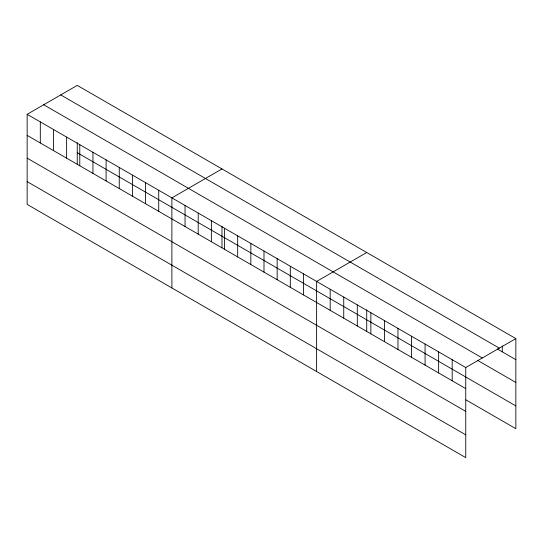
<?xml version="1.0" encoding="UTF-8"?>
<svg xmlns="http://www.w3.org/2000/svg" width="543" height="543" viewBox="0 0 543 543"><rect width="100%" height="100%" fill="white"/><g stroke="black" fill="none" stroke-linecap="round" stroke-linejoin="round"><path stroke-width="0.81" d="M27.15 114.302L465.751 367.53L465.751 457.62L27.15 204.399L27.15 114.302L77.249 85.38L515.85 338.601L515.85 428.698L465.908 399.858M221.992 168.941L171.887 197.869L171.887 287.96M366.729 252.509L316.623 281.43L316.623 371.527M465.751 367.53L515.85 338.601M60.721 94.923L499.316 348.144M497.3 348.966L515.85 359.676M43.684 104.758L482.279 357.98M477.317 360.206L515.85 382.455M77.249 152.698L515.85 405.92M27.15 135.377L465.751 388.605M27.15 158.156L465.751 411.377M27.15 181.62L465.751 434.841M502.295 345.945L502.295 351.85M452.19 359.704L452.19 380.772M438.635 351.871L438.635 372.946M425.081 344.045L425.081 365.12M411.519 336.219L411.519 357.294M397.965 328.393L397.965 349.468M384.41 320.567L384.41 341.642M370.855 312.741L370.855 333.816M366.729 309.768L366.729 331.21M357.294 304.915L357.294 325.983M343.739 297.089L343.739 318.157M330.185 289.256L330.185 310.331M303.469 273.835L303.469 294.91M290.308 266.24L290.308 287.315M277.154 258.644L277.154 279.713M263.993 251.042L263.993 272.118M250.839 243.447L250.839 264.522M237.678 235.852L237.678 256.927M224.517 228.257L224.517 249.332M221.992 226.2L221.992 247.649M211.363 220.662L211.363 241.73M198.202 213.06L198.202 234.135M185.048 205.464L185.048 226.54M158.732 190.274L158.732 211.342M145.572 182.672L145.572 203.747M132.411 175.077L132.411 196.152M119.256 167.482L119.256 188.557M106.095 159.886L106.095 180.962M92.941 152.291L92.941 173.36M79.78 144.689L79.78 165.764M77.249 142.639L77.249 164.081M66.626 137.094L66.626 158.169M53.465 129.499L53.465 150.574M40.311 121.903L40.311 142.979"/></g></svg>
